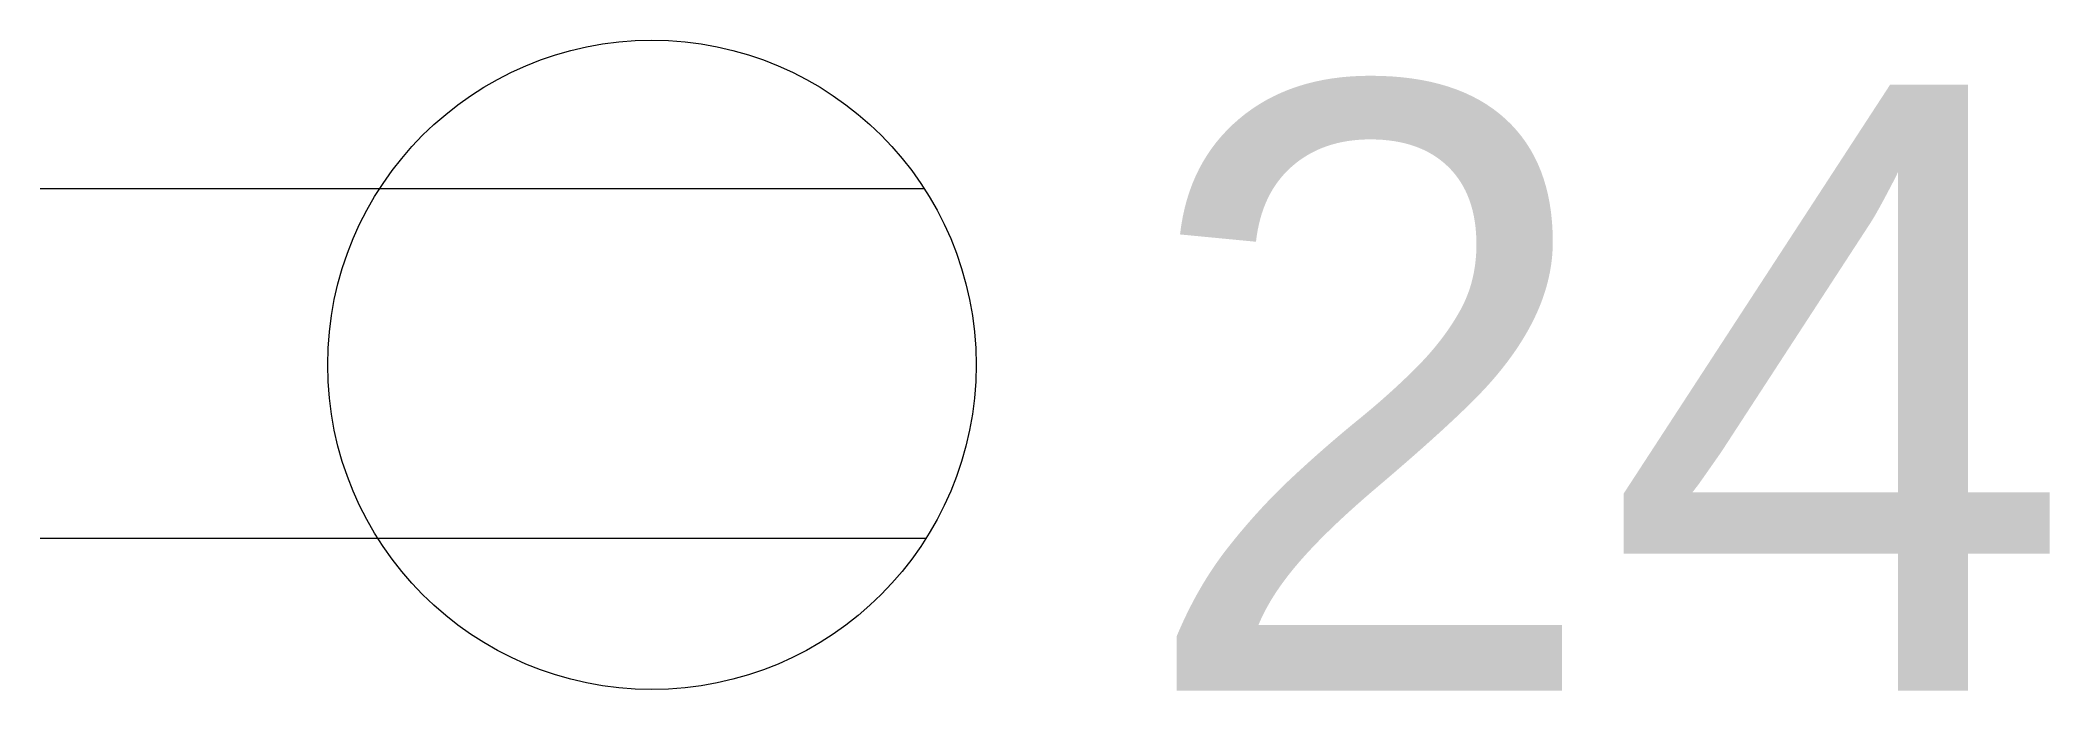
# Model space of a CAD drawing. Header units: inches. Extents: x 66.91 to 76.88, y 196.4 to 199.62.
import ezdxf
from ezdxf.enums import TextEntityAlignment as Align

# ---------------------------------------------------------------- set-up
doc = ezdxf.new("R2010")
doc.units = ezdxf.units.IN
doc.header["$MEASUREMENT"] = 0
doc.layers.get('0').update_dxf_attribs({"lineweight": 9})
doc.layers.add('E102-2nd-floor-electrical', color=7, linetype='Continuous', lineweight=9)
doc.layers.get('0').off()
doc.styles.add('Reg', font='Arial.ttf', dxfattribs={"height": 3})

# ---------------------------------------------------------------- blocks, each defined once
blk = doc.blocks.new('duplex')
at = {"style": 'Reg'}
blk.add_attdef('ID', text='', height=3, dxfattribs=at).set_placement((292.5485, 61.4623), align=Align.MIDDLE_CENTER)

msp = doc.modelspace()

# ---------------------------------------------------------------- linework, layer by layer
at = {"layer": 'E102-2nd-floor-electrical'}
for p, q in [((66.915, 198.8881), (71.2969, 198.8881)), ((66.915, 197.1576), (71.3064, 197.1576))]:
    msp.add_line(p, q, dxfattribs=at)
msp.add_circle((69.9472, 198.0154), 1.6072, dxfattribs=at)

# ---------------------------------------------------------------- block references
msp.add_blockref('duplex', (-217.8802, 136.4398), dxfattribs=at).add_auto_attribs({'ID': '24'})

doc.saveas('drawing.dxf')
